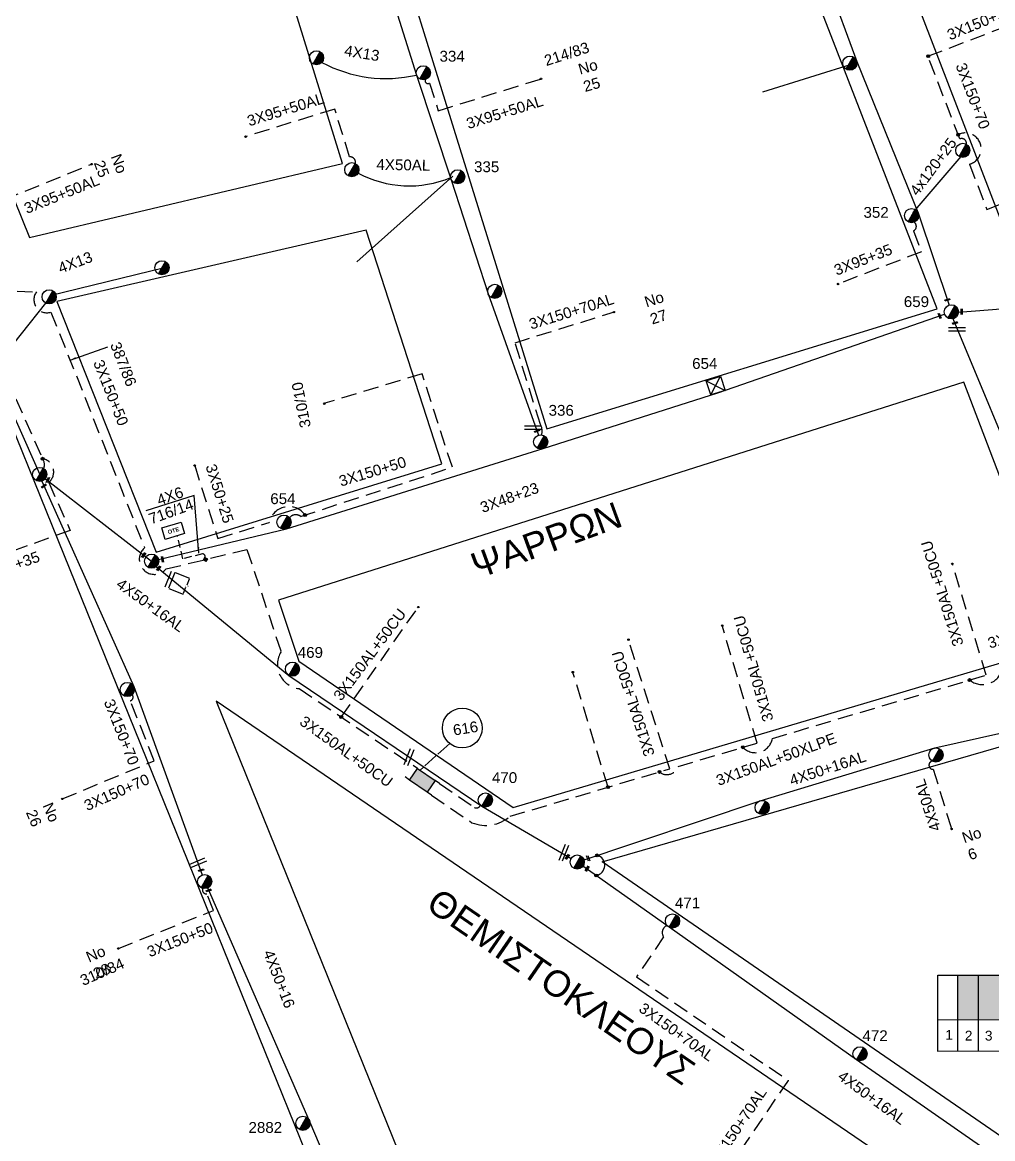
# Model space of a CAD drawing. Header units: millimetres. Extents: x 771 to 3391, y 686 to 1835.
# Drawn here: x 2592.6 to 2753.9, y 971.9 to 1157.5 of the extents above; entities that cross this region are included whole.
import ezdxf

# ---------------------------------------------------------------- set-up
doc = ezdxf.new("R2010")
doc.units = ezdxf.units.MM
doc.linetypes.add('DASHED', pattern=[19.05, 12.7, -6.35])
for name, color, linetype in [('Link Box 4 Διευθύνσεων', 7, 'Continuous'), ('Pillar OTE', 7, 'Continuous'), ('Άγνωστα', 7, 'Continuous'), ('Γυμνά εναέρια ΧΤ (3Φ)   4x50CU', 7, 'Continuous'), ('Γυμνά εναέρια ΧΤ και ΦΟΠ (3Φ)   4x50+16AL', 7, 'Continuous'), ('Διαφημιστική πινακίδα', 7, 'Continuous'), ('Επιγραφές - Σχήματα', 7, 'Continuous'), ('Καλωδια Χ.Τ 3x95+35', 7, 'DASHED'), ('Καλωδια ΧΤ  3X95+50', 7, 'Continuous'), ('Καλώδια ΧΤ   3x150+50CU', 7, 'DASHED'), ('Καλώδια ΧΤ   3x150+70AL', 7, 'DASHED'), ('Καλώδια ΧΤ   3x150AL+50CU', 7, 'DASHED'), ('Μηχανική τομή', 7, 'Continuous'), ('Πλεκτός Στύλος', 7, 'Continuous'), ('Στύλος ΦΜ', 7, 'Continuous'), ('Στύλος ΦΜ @ 1', 7, 'Continuous'), ('Συνδέσεις', 7, 'Continuous'), ('Συνεστραμμένα ΧΤ   4x120+25 AL', 7, 'SYN_LINE'), ('Τομή', 7, 'Continuous'), ('Υπόβαθρο ΔΕΗ', 7, 'Continuous'), ('Υπόγεια καλώδια Παροχών ΧΤ   4x50AL', 7, 'DASHED'), ('Υπόγεια καλώδια Παροχών ΧΤ   4x6', 7, 'DASHED')]:
    doc.layers.add(name, color=color, linetype=linetype)
doc.styles.add('arial', font='arial.ttf')
doc.styles.get("Standard").update_dxf_attribs({"font": 'arial.ttf'})
doc.linetypes.add('SYN_LINE', pattern='A,0.5,-0.0001,["/\\/\\/\\/",Standard,S=0.1,R=0,X=0,Y=-0.05],-0.25', length=0.7501)
doc.dimstyles.new('ISO-25', dxfattribs={"dimtxt": 2.5, "dimasz": 2.5, "dimexe": 1.25, "dimexo": 0.625, "dimtad": 1, "dimtxsty": 'Standard', "dimcen": 2.5, "dimadec": 0, "dimazin": 0, "dimtfac": 1, "dimtmove": 0, "dimatfit": 3, "dimfxl": 1, "dimarcsym": 0})
doc.dimstyles.get("Standard").update_dxf_attribs({"dimtxt": 0.18, "dimasz": 0.18, "dimexe": 0.18, "dimexo": 0.0625, "dimgap": 0.09, "dimtad": 0, "dimtih": 1, "dimtoh": 1, "dimdec": 4, "dimzin": 0, "dimdsep": 46, "dimtxsty": 'Standard', "dimcen": 0.09, "dimaunit": 2, "dimazin": 0, "dimtfac": 1, "dimtdec": 4, "dimtofl": 0, "dimtmove": 0, "dimatfit": 3, "dimfxl": 1, "dimtolj": 1, "dimtzin": 0, "dimarcsym": 0})

# ---------------------------------------------------------------- blocks, each defined once
blk = doc.blocks.new('LINK BOX 4 ΑΝΑΧΩΡΗΣΕΩΝ')
at = {"layer": 'Link Box 4 Διευθύνσεων', "ltscale": 40}
blk.add_hatch(color=256, dxfattribs=at).paths.add_polyline_path([(-3.54, 0), (-3.54, -4.67), (3.54, -4.67), (3.54, 0)])
for p, q in [((-3.54, 0), (-5.33, 0)), ((5.33, 0), (3.54, 0)), ((-3.54, -4.67), (-5.33, -4.67)), ((5.33, -4.67), (3.54, -4.67))]:
    blk.add_line(p, q, dxfattribs=at)
blk.add_lwpolyline([(-3.54, -4.67), (-3.54, 0), (3.54, 0), (3.54, -4.67)], close=True, dxfattribs=at)
blk = doc.blocks.new('ΥΠΑΡΧΩΝ ΤΣΙΜΕΝΤΕΝΙΟΣ ΣΤΥΛΟΣ')
at = {"layer": 'Στύλος ΦΜ'}
blk.add_hatch(color=7, dxfattribs=at).paths.add_polyline_path([(-1.29, -2.28, 0.574793), (2.62, 0, 0.268822), (1.3, 2.27)])
at = {"layer": 'Στύλος ΦΜ', "color": 7}
blk.add_line((-1.29, -2.28), (1.3, 2.27), dxfattribs=at)
blk.add_circle((0, 0), 2.62, dxfattribs=at)
at = {"layer": 'Στύλος ΦΜ', "flags": 4}
for tag, p in [('ΑΡΙΘΜΟΣ', (-4.68, 8.05)), ('ΤΥΠΟΣ', (-4.91, 3.03))]:
    blk.add_attdef(tag, p, '', height=4, dxfattribs=at)
blk = doc.blocks.new('STYLOS PLEKTOS')
at = {"ltscale": 40}
blk.add_lwpolyline([(731.77, 1613.62), (736.74, 1608.66), (731.77, 1608.66), (736.74, 1613.62)], dxfattribs=at)
at = {"layer": 'Διαφημιστική πινακίδα', "ltscale": 40}
blk.add_lwpolyline([(731.77, 1613.62), (736.74, 1613.62), (736.74, 1608.66), (731.77, 1608.66)], close=True, dxfattribs=at)
blk = doc.blocks.new('ΜΗΧΑΝΙΚΗ ΤΟΜΗ')
at = {"layer": 'Μηχανική τομή', "ltscale": 40}
for p, q in [((-1.89, 0.78), (1.89, 0.78)), ((1.89, 0), (-1.89, 0))]:
    blk.add_line(p, q, dxfattribs=at)
blk = doc.blocks.new('_ΣΥΝΔΕΣΗ')
at = {"layer": 'Συνδέσεις', "linetype": 'SYN_LINE', "ltscale": 40}
blk.add_hatch(color=256, dxfattribs=at).paths.add_polyline_path([(0.5, -0.01, 1), (-0.5, -0.01, 1)])
at = {"layer": 'Συνδέσεις'}
blk.add_circle((0, -0.01), 0.5, dxfattribs=at)
blk = doc.blocks.new('ΤΟΜΗ')
at = {"layer": 'Τομή', "ltscale": 40}
for p, q in [((-5.68, 0), (5.68, 0)), ((5.68, -2.33), (-5.68, -2.33))]:
    blk.add_line(p, q, dxfattribs=at)
blk = doc.blocks.new('PILLAR ΟΤΕ')
at = {"layer": 'Pillar OTE', "ltscale": 40}
blk.add_lwpolyline([(-3.31, 2.02), (3.39, 2.02), (3.39, -1.99), (-3.31, -1.99)], close=True, dxfattribs=at)
at = {"layer": 'Pillar OTE', "insert": (-1.81, 0.71), "char_height": 1.3575, "width": 109.961, "attachment_point": 1}
blk.add_mtext('{\\fArial|b1|i0|c161|p34;OTE}', dxfattribs=at)
blk = doc.blocks.new('TSONTA XT1')
at = {"ltscale": 40}
h = blk.add_hatch(color=256, dxfattribs=at)
h.dxf.hatch_style = 1
h.paths.add_polyline_path([(595.96, 2487.66), (597.07, 2488.77), (595.96, 2489.87), (594.85, 2488.77)])
blk.add_lwpolyline([(594.85, 2488.77), (595.96, 2489.87), (597.07, 2488.77), (595.96, 2487.66)], close=True, dxfattribs=at)
blk = doc.blocks.new('*D67')
at = {"layer": 'Defpoints', "color": 0, "linetype": 'DASHED', "ltscale": 0.2, "transparency": 16777216}
for p in [(2617.96, 1066.05), (2620.41, 1065.07), (2616.91, 1063.42)]:
    blk.add_point(p, dxfattribs=at)
at = {"layer": 'Υπόγεια καλώδια Παροχών ΧΤ   4x6', "color": 0, "linetype": 'DASHED', "lineweight": -2, "ltscale": 0.2, "transparency": 16777216}
for p, q in [((2618.02, 1066.03), (2620.58, 1065.01)), ((2620.35, 1064.91), (2619.96, 1063.94)), ((2616.96, 1063.39), (2619.52, 1062.37)), ((2619.42, 1062.6), (2619.81, 1063.57))]:
    blk.add_line(p, q, dxfattribs=at)
at = {"layer": 'Υπόγεια καλώδια Παροχών ΧΤ   4x6', "color": 0, "linetype": 'DASHED', "ltscale": 0.2, "transparency": 16777216}
for points in [[(2620.32, 1064.92), (2620.37, 1064.9), (2620.41, 1065.07)], [(2619.4, 1062.61), (2619.45, 1062.59), (2619.36, 1062.44)]]:
    blk.add_solid(points, dxfattribs=at)
at = {"layer": 'Υπόγεια καλώδια Παροχών ΧΤ   4x6', "color": 0, "linetype": 'DASHED', "ltscale": 0.2, "transparency": 16777216, "insert": (2619.88, 1063.76), "char_height": 0.18, "attachment_point": 5}
blk.add_mtext('\\A1;2.8419', dxfattribs=at)

msp = doc.modelspace()

# ---------------------------------------------------------------- hatches: boundary and pattern name
at = {"layer": 'Καλώδια ΧΤ   3x150+50CU', "linetype": 'DASHED', "ltscale": 0.2}
h = msp.add_hatch(color=85, dxfattribs=at)
h.dxf.hatch_style = 1
h.paths.add_polyline_path([(2751.58264, 999.04337), (2748.14277, 999.04358), (2748.1423, 991.68299), (2751.58218, 991.67965)])
h = msp.add_hatch(color=30, dxfattribs=at)
h.dxf.hatch_style = 1
h.paths.add_polyline_path([(2755.02221, 999.04315), (2751.58264, 999.04337), (2751.58218, 991.67965), (2755.02175, 991.67631)])

# ---------------------------------------------------------------- linework, layer by layer
at = {"layer": 'Pillar OTE', "ltscale": 40}
for points in [[(2744.81406, 986.4035), (2744.81485, 999.04379), (2775.14793, 999.04189), (2775.14714, 986.37414), (2744.81406, 986.40443)], [(2748.14197, 986.40111), (2748.14277, 999.04358)], [(2751.58185, 986.39767), (2751.58264, 999.04337)], [(2744.81439, 991.68623), (2775.14747, 991.65677)]]:
    msp.add_lwpolyline(points, dxfattribs=at)
at = {"layer": 'Άγνωστα', "color": 2, "linetype": 'SYN_LINE', "ltscale": 15}
msp.add_lwpolyline([(2715.73931, 1145.97253), (2731.32961, 1150.81594)], dxfattribs=at)
at = {"layer": 'Άγνωστα', "color": 85, "linetype": 'SYN_LINE', "ltscale": 15}
msp.add_lwpolyline([(2648.21425, 1117.71556), (2664.15525, 1131.91297)], dxfattribs=at)
at = {"layer": 'Άγνωστα', "color": 173}
for points in [[(2597.19762, 1112.08271), (2616.22117, 1116.76968)], [(2588.37502, 1100.59927), (2596.49008, 1110.84159)]]:
    msp.add_lwpolyline(points, dxfattribs=at)
at = {"layer": 'Άγνωστα', "color": 6, "linetype": 'DASHED', "ltscale": 0.2}
msp.add_lwpolyline([(2621.25729, 1083.82041), (2625.09251, 1071.6883), (2633.66379, 1074.33035, -0.658523157), (2639.61198, 1075.59016)], format="xyb", dxfattribs=at)
at = {"layer": 'Άγνωστα', "color": 62, "linetype": 'DASHED', "ltscale": 0.2}
msp.add_lwpolyline([(2689.97763, 1030.32659), (2684.09724, 1049.57218)], dxfattribs=at)
at = {"layer": 'Άγνωστα', "color": 85, "linetype": 'Continuous', "ltscale": 0.2}
msp.add_arc((2653.08871, 1170.74732), 22.57937, 241.7699228, 282.9668219, dxfattribs=at)
at = {"layer": 'Γυμνά εναέρια ΧΤ (3Φ)   4x50CU', "color": 85, "linetype": 'Continuous', "ltscale": 0.2}
msp.add_arc((2656.92391, 1148.41605), 18.0941, 241.9627403, 292.4091882, dxfattribs=at)
at = {"layer": 'Γυμνά εναέρια ΧΤ και ΦΟΠ (3Φ)   4x50+16AL', "color": 2, "linetype": 'Continuous', "ltscale": 0.2}
msp.add_lwpolyline([(2688.42178, 1261.86314), (2699.23866, 1234.32972), (2709.4848, 1208.38805), (2721.71523, 1177.22918), (2731.32217, 1151.00432), (2741.58686, 1125.67238), (2746.6834, 1110.49099)], dxfattribs=at)
at = {"layer": 'Γυμνά εναέρια ΧΤ και ΦΟΠ (3Φ)   4x50+16AL', "color": 85, "linetype": 'Continuous', "ltscale": 0.2}
for points in [[(2632.172, 1235.50654), (2642.9288, 1198.0032), (2650.2487, 1173.8119), (2658.15522, 1148.74372), (2663.91729, 1131.34905), (2670.05001, 1112.36747), (2678.39982, 1088.85803)], [(2595.83599, 1081.21092), (2611.13938, 1047.05122), (2622.52398, 1015.74327)], [(2794.89261, 954.24044), (2788.22763, 947.537), (2768.13113, 959.32146), (2731.30349, 984.9703), (2700.12133, 1007.05413), (2684.85706, 1017.87985), (2715.25733, 1028.08664), (2744.33098, 1036.84906), (2770.31274, 1042.71237)]]:
    msp.add_lwpolyline(points, dxfattribs=at)
at = {"layer": 'Γυμνά εναέρια ΧΤ και ΦΟΠ (3Φ)   4x50+16AL', "color": 5, "linetype": 'Continuous', "ltscale": 0.2}
msp.add_lwpolyline([(2748.23452, 1109.31537), (2779.95049, 1111.84059), (2805.93412, 1121.1511)], dxfattribs=at)
at = {"layer": 'Γυμνά εναέρια ΧΤ και ΦΟΠ (3Φ)   4x50+16AL', "color": 6, "linetype": 'Continuous', "ltscale": 0.2}
msp.add_lwpolyline([(2522.77749, 1036.43246), (2539.33243, 1053.5961), (2569.30996, 1083.27238), (2587.79384, 1099.5798), (2595.49551, 1082.33643), (2614.10365, 1067.91506), (2636.49873, 1073.30494), (2679.1968, 1086.64143), (2708.24921, 1095.92971), (2745.94598, 1108.98713)], dxfattribs=at)
at = {"layer": 'Γυμνά εναέρια ΧΤ και ΦΟΠ (3Φ)   4x50+16AL', "color": 30, "linetype": 'Continuous', "ltscale": 0.2}
msp.add_lwpolyline([(2802.88149, 964.01982), (2792.38216, 991.75324), (2780.58234, 1022.35169), (2771.46388, 1042.97035), (2760.06619, 1077.73108), (2747.36087, 1108.23624)], dxfattribs=at)
at = {"layer": 'Γυμνά εναέρια ΧΤ και ΦΟΠ (3Φ)   4x50+16AL', "color": 62, "linetype": 'Continuous', "ltscale": 0.2}
msp.add_lwpolyline([(2614.84933, 1067.00655), (2636.92832, 1048.92839), (2669.00949, 1027.16276), (2683.83854, 1018.47643)], dxfattribs=at)
at = {"layer": 'Γυμνά εναέρια ΧΤ και ΦΟΠ (3Φ)   4x50+16AL', "color": 1, "linetype": 'Continuous', "ltscale": 0.2}
msp.add_lwpolyline([(2622.92356, 1014.63325), (2640.42279, 974.64061), (2649.29005, 953.74865), (2662.95697, 918.60126), (2676.18734, 884.50749)], dxfattribs=at)
at = {"layer": 'Καλωδια Χ.Τ 3x95+35', "color": 2, "linetype": 'DASHED', "ltscale": 0.2}
msp.add_lwpolyline([(2740.85745, 1124.26955, -0.608487767), (2740.73956, 1122.82943), (2742.08195, 1119.36968), (2728.22787, 1113.99429)], format="xyb", dxfattribs=at)
at = {"layer": 'Καλωδια Χ.Τ 3x95+35', "color": 85, "linetype": 'DASHED', "ltscale": 0.2}
msp.add_lwpolyline([(2595.97185, 1084.95355, -0.645710946), (2596.98364, 1080.99803), (2600.55531, 1073.02545), (2583.44811, 1066.88134)], format="xyb", dxfattribs=at)
at = {"layer": 'Καλωδια ΧΤ  3X95+50', "color": 85, "linetype": 'DASHED', "ltscale": 0.2}
for points in [[(2659.60515, 1148.00054, 0.756040549), (2660.31809, 1147.42537), (2661.74578, 1142.82202), (2678.93044, 1148.1517)], [(2647.96912, 1134.02883, 0.520185169), (2647.00834, 1135.14657), (2644.54843, 1143.09184), (2629.59294, 1138.46152)]]:
    msp.add_lwpolyline(points, format="xyb", dxfattribs=at)
at = {"layer": 'Καλωδια ΧΤ  3X95+50', "color": 2, "linetype": 'DASHED', "ltscale": 0.2}
msp.add_lwpolyline([(2748.1852, 1138.84103, -1.10635469), (2750.0763, 1133.93414), (2752.97564, 1126.41113), (2770.34898, 1133.10674)], format="xyb", dxfattribs=at)
at = {"layer": 'Καλωδια ΧΤ  3X95+50', "color": 173, "linetype": 'DASHED', "ltscale": 0.2}
msp.add_lwpolyline([(2587.7945, 1132.24327, 0.966243022), (2588.20043, 1131.34391), (2589.53843, 1128.03132), (2604.01839, 1133.87997)], format="xyb", dxfattribs=at)
at = {"layer": 'Καλώδια ΧΤ   3x150+50CU', "color": 2, "linetype": 'DASHED', "ltscale": 0.2}
msp.add_lwpolyline([(2743.16622, 1151.86396), (2756.658, 1157.06364)], dxfattribs=at)
at = {"layer": 'Καλώδια ΧΤ   3x150+50CU', "color": 1, "linetype": 'DASHED', "ltscale": 0.2}
msp.add_lwpolyline([(2543.64243, 1020.97422), (2536.40745, 1013.94649), (2520.95209, 1030.34322, -0.734929353), (2520.77987, 1042.23439), (2530.63635, 1052.45328, -0.055845131), (2533.57423, 1054.15114), (2566.87941, 1087.12161), (2581.78022, 1100.01585, -0.446354019), (2587.48871, 1103.72193), (2584.1546, 1113.06837), (2594.9662, 1112.69819, 0.730366849), (2597.37018, 1109.32973), (2612.93497, 1070.14649, 1.088914246), (2616.49153, 1066.61977), (2629.94944, 1069.85873), (2635.61351, 1052.8644, 0.54617102), (2638.62023, 1046.71185), (2657.56818, 1033.94863)], format="xyb", dxfattribs=at)
at = {"layer": 'Καλώδια ΧΤ   3x150+50CU', "color": 85, "linetype": 'DASHED', "ltscale": 0.2}
for points in [[(2542.79115, 1021.8506), (2536.30212, 1015.54744), (2521.50047, 1031.25064, -0.740158736), (2521.33317, 1040.61451), (2531.39301, 1051.04424, -0.232503972), (2534.04692, 1052.58873), (2568.03773, 1086.23795), (2583.10022, 1099.27209, -0.953553964), (2589.98143, 1098.36559), (2596.10575, 1084.65376, -0.254539986), (2596.14062, 1083.32161)], [(2608.57883, 1003.51615), (2624.38089, 1009.82774), (2624.38089, 1009.82774), (2624.38089, 1009.82774), (2623.27553, 1012.59518, -0.601747332), (2622.62426, 1013.49485)]]:
    msp.add_lwpolyline(points, format="xyb", dxfattribs=at)
at = {"layer": 'Καλώδια ΧΤ   3x150+50CU', "color": 6, "linetype": 'DASHED', "ltscale": 0.2}
msp.add_lwpolyline([(2637.03413, 1075.11947, -0.423863034), (2638.87741, 1075.35188), (2664.09752, 1083.53286), (2659.05774, 1099.06934), (2642.90624, 1094.18292)], format="xyb", dxfattribs=at)
at = {"layer": 'Καλώδια ΧΤ   3x150+50CU', "color": 62, "linetype": 'DASHED', "ltscale": 0.2}
for points in [[(2712.39981, 1036.97162, 0.618908803), (2717.2963, 1038.42274), (2752.83932, 1048.95625), (2747.21467, 1067.49339)], [(2698.5347, 1032.86256, 0.527089596), (2701.66148, 1033.78921), (2714.74995, 1037.6681), (2708.96378, 1057.19226)], [(2660.64542, 1029.01204), (2667.35708, 1024.41518, 0.28188179), (2673.69529, 1025.50116), (2700.25172, 1033.37141), (2693.35712, 1054.94053)], [(2801.0373, 958.68198, 1.266707558), (2803.97659, 964.65767), (2793.59957, 992.06802), (2781.54056, 1023.27553), (2773.45762, 1041.55268, 0.27248015), (2771.98367, 1045.39707), (2769.17408, 1053.8677), (2755.49716, 1049.75539, -0.523838144), (2750.10144, 1048.14485)], [(2661.96431, 1030.93769), (2667.80565, 1026.93692, 0.462121494), (2668.75092, 1027.36127)]]:
    msp.add_lwpolyline(points, format="xyb", dxfattribs=at)
at = {"layer": 'Καλώδια ΧΤ   3x150+50CU', "color": 1, "linetype": 'DASHED', "ltscale": 0.2}
msp.add_lwpolyline([(2645.62809, 1041.9914), (2658.47847, 1060.33962)], dxfattribs=at)
at = {"layer": 'Καλώδια ΧΤ   3x150+70AL', "color": 2, "linetype": 'DASHED', "ltscale": 0.2}
msp.add_lwpolyline([(2749.54311, 1137.24139, 0.614701016), (2748.45934, 1138.12973), (2743.16622, 1151.86396)], format="xyb", dxfattribs=at)
at = {"layer": 'Καλώδια ΧΤ   3x150+70AL', "color": 85, "ltscale": 0.2}
msp.add_lwpolyline([(2678.93, 1088.91807, 0.211295507), (2678.73729, 1090.64379), (2674.52096, 1104.23863), (2691.05985, 1109.36803)], format="xyb", dxfattribs=at)
at = {"layer": 'Καλώδια ΧΤ   3x150+70AL', "color": 85, "linetype": 'DASHED', "ltscale": 0.2}
for points in [[(2599.24267, 1028.38497), (2614.54598, 1034.73166), (2610.55926, 1044.69414), (2610.55926, 1044.69414, 0.544763436), (2610.87275, 1045.71892)], [(2699.79728, 1007.32496, 0.484214706), (2699.20559, 1005.44781), (2694.7288, 998.7777), (2719.94193, 981.57063), (2709.17373, 965.79222)]]:
    msp.add_lwpolyline(points, format="xyb", dxfattribs=at)
at = {"layer": 'Συνεστραμμένα ΧΤ   4x120+25 AL', "color": 2, "linetype": 'SYN_LINE', "ltscale": 15}
msp.add_lwpolyline([(2740.72799, 1125.91282), (2749.6846, 1136.38773)], dxfattribs=at)
at = {"layer": 'Υπόβαθρο ΔΕΗ'}
for points in [[(2704.92594, 1255.32971), (2715.24661, 1260.12571), (2716.39051, 1271.06603), (2747.00032, 1284.27063), (2800.87735, 1131.59833), (2759.11344, 1114.72766), (2704.92594, 1255.32971)], [(2679.81766, 1089.89698), (2744.71819, 1109.85529), (2690.58256, 1249.37988), (2637.63444, 1225.90966), (2679.81766, 1089.89698)], [(2593.78014, 1121.73743), (2645.83394, 1134.02136), (2619.8793, 1217.85227), (2564.74013, 1193.6341), (2593.78014, 1121.73743)], [(2614.87201, 1069.43552), (2662.37147, 1084.07697), (2649.75514, 1122.97023), (2598.32346, 1111.09531), (2614.87201, 1069.43552)], [(2674.22868, 1026.96319), (2765.73238, 1054.10289), (2749.12892, 1097.69703), (2635.20264, 1061.41333), (2638.57458, 1051.29626), (2674.22868, 1026.96319)], [(2621.18148, 1078.85826), (2613.15138, 1076.2601)], [(2689.34761, 885.14979), (2699.53395, 888.21008), (2710.29305, 893.42805), (2727.75709, 902.77365), (2744.92761, 912.85692), (2761.93478, 924.96097), (2770.19901, 931.97018), (2778.61918, 939.68031), (2624.83462, 1044.63278), (2689.34761, 885.14979)], [(2689.01269, 1017.92153), (2770.04361, 1041.36301), (2801.07203, 963.41879), (2787.97076, 949.71419), (2689.01269, 1017.92153)], [(2663.65525, 1037.61068), (2661.69478, 1035.83835)], [(2661.34903, 1035.52578), (2659.54078, 1033.89106)], [(2659.29039, 1033.6647), (2658.72673, 1033.15513)]]:
    msp.add_lwpolyline(points, dxfattribs=at)
msp.add_lwpolyline([(2524.69623, 1035.47848), (2587.67177, 1098.16516), (2674.16721, 884.43995, -0.67905859), (2672.05786, 884.14168)], format="xyb", close=True, dxfattribs=at)
msp.add_circle((2665.75495, 1040.16558), 3.307, dxfattribs=at)
msp.add_arc((2687.72682, 1017.34303), 1.71333, 279.143549, 74.6727051, dxfattribs=at)
at = {"layer": 'Υπόγεια καλώδια Παροχών ΧΤ   4x50AL', "color": 85, "ltscale": 0.2}
msp.add_lwpolyline([(2743.91739, 1034.65879, 0.950688949), (2744.03627, 1033.31006), (2747.12425, 1023.2824)], format="xyb", dxfattribs=at)
at = {"layer": 'Υπόγεια καλώδια Παροχών ΧΤ   4x6', "color": 1, "linetype": 'DASHED', "ltscale": 0.1}
msp.add_lwpolyline([(2622.9632, 1068.52882, 0.537289666), (2622.57709, 1069.11296), (2619.30396, 1068.3252), (2618.40397, 1072.06464)], format="xyb", dxfattribs=at)

# ---------------------------------------------------------------- block references
at = {"layer": 'Link Box 4 Διευθύνσεων', "xscale": 0.4999999999999998, "yscale": 0.4999999999999998, "zscale": 0.4999999999999998, "rotation": 325.5925169849023}
msp.add_blockref('LINK BOX 4 ΑΝΑΧΩΡΗΣΕΩΝ', (2659.76624, 1032.44316), dxfattribs=at)
at = {"layer": 'Pillar OTE', "xscale": 0.4999999999999999, "yscale": 0.4999999999999999, "zscale": 0.4999999999999999, "rotation": 16.64771498208615}
msp.add_blockref('PILLAR ΟΤΕ', (2617.66205, 1072.9659), dxfattribs=at)
at = {"layer": 'Μηχανική τομή'}
for p, xscale, yscale, zscale, rotation in [((2746.41728, 1111.2837), 0.2499999999999679, 0.2499999999999679, 0.2499999999999679, 17.99380577412801), ((2745.20968, 1108.73809), 0.249999999999919, 0.249999999999919, 0.249999999999919, 112.4170817310728), ((2748.87427, 1109.41653), 0.249999999999919, 0.249999999999919, 0.249999999999919, 90.72427004128906), ((2747.68143, 1107.42591), 0.2499999999999679, 0.2499999999999679, 0.2499999999999679, 17.99380577412801), ((2678.19775, 1089.47798), 0.25, 0.25, 0.25, 21.20816839393099), ((2596.21864, 1080.31695), 0.2499999999999681, 0.2499999999999681, 0.2499999999999681, 36.11407878704492), ((2596.93618, 1081.36098), 0.249999999999919, 0.249999999999919, 0.249999999999919, 68.45138536945211), ((2612.85981, 1068.86045), 0.249999999999919, 0.249999999999919, 0.249999999999919, 52.30828532232186), ((2616.00901, 1068.23568), 0.249999999999919, 0.249999999999919, 0.249999999999919, 99.62776517971889), ((2615.35457, 1066.67184), 0.249999999999919, 0.249999999999919, 0.249999999999919, 52.30828532232186), ((2683.29233, 1018.68352), 0.249999999999919, 0.249999999999919, 0.249999999999919, 52.30828532232186), ((2686.76883, 1018.52172), 0.249999999999919, 0.249999999999919, 0.249999999999919, 111.057701093834), ((2622.35802, 1016.43269), 0.2499999999999681, 0.2499999999999681, 0.2499999999999681, 17.3684487561734), ((2686.58489, 1016.7221), 0.2499999999999681, 0.2499999999999681, 0.2499999999999681, 59.42527023132874), ((2623.59478, 1013.0732), 0.2499999999999681, 0.2499999999999681, 0.2499999999999681, 17.3684487561734)]:
    msp.add_blockref('ΜΗΧΑΝΙΚΗ ΤΟΜΗ', p, dxfattribs=dict(at, xscale=xscale, yscale=yscale, zscale=zscale, rotation=rotation))
at = {"layer": 'Πλεκτός Στύλος', "xscale": 0.5, "yscale": 0.5, "zscale": 0.5, "rotation": 17.46306687834859}
msp.add_blockref('STYLOS PLEKTOS', (2599.41388, 218.50155), dxfattribs=at)
at = {"layer": 'Στύλος ΦΜ @ 1', "ltscale": 40}
ref = msp.add_blockref('ΥΠΑΡΧΩΝ ΤΣΙΜΕΝΤΕΝΙΟΣ ΣΤΥΛΟΣ', (2659.26817, 1149.12907), dxfattribs=dict(at, xscale=0.4499999999998181, yscale=0.4499999999998181, zscale=0.4499999999998181))
ref.add_attrib('ΤΥΠΟΣ', '334', (2661.96406, 1150.98291), dxfattribs={"layer": 'Στύλος ΦΜ', "height": 1.8, "flags": 4})
at = {"layer": 'Στύλος ΦΜ @ 1', "ltscale": 40, "xscale": 0.4499999999998181, "yscale": 0.4499999999998181, "zscale": 0.4499999999998181}
for p in [(2641.51461, 1151.62067), (2730.17693, 1150.72942), (2748.95755, 1136.21951), (2647.38356, 1133.00694), (2615.8114, 1116.70437), (2671.15279, 1112.781), (2597.07111, 1111.86606), (2595.49324, 1082.33772), (2614.10139, 1067.91635), (2610.06268, 1046.57387), (2744.49842, 1035.68326), (2715.60046, 1026.95997), (2684.8548, 1017.88114), (2622.9213, 1014.63454)]:
    msp.add_blockref('ΥΠΑΡΧΩΝ ΤΣΙΜΕΝΤΕΝΙΟΣ ΣΤΥΛΟΣ', p, dxfattribs=at)
at = {"layer": 'Στύλος ΦΜ @ 1', "ltscale": 40}
ref = msp.add_blockref('ΥΠΑΡΧΩΝ ΤΣΙΜΕΝΤΕΝΙΟΣ ΣΤΥΛΟΣ', (2664.99039, 1131.83443), dxfattribs=dict(at, xscale=0.4499999999998181, yscale=0.4499999999998181, zscale=0.4499999999998181))
ref.add_attrib('ΤΥΠΟΣ', '335', (2667.70574, 1132.59907), dxfattribs={"layer": 'Στύλος ΦΜ', "height": 1.8, "flags": 4})
ref = msp.add_blockref('ΥΠΑΡΧΩΝ ΤΣΙΜΕΝΤΕΝΙΟΣ ΣΤΥΛΟΣ', (2740.44759, 1125.37371), dxfattribs=dict(at, xscale=0.4499999999998181, yscale=0.4499999999998181, zscale=0.4499999999998181))
ref.add_attrib('ΤΥΠΟΣ', '352', (2732.44916, 1125.01071), dxfattribs={"layer": 'Στύλος ΦΜ', "height": 1.8, "flags": 4})
ref = msp.add_blockref('ΥΠΑΡΧΩΝ ΤΣΙΜΕΝΤΕΝΙΟΣ ΣΤΥΛΟΣ', (2747.05823, 1109.37446), dxfattribs=dict(at, xscale=0.4499999999998181, yscale=0.4499999999998181, zscale=0.4499999999998181))
ref.add_attrib('ΤΥΠΟΣ', '659', (2739.15709, 1110.17095), dxfattribs={"layer": 'Στύλος ΦΜ', "height": 1.8, "flags": 4})
ref = msp.add_blockref('ΥΠΑΡΧΩΝ ΤΣΙΜΕΝΤΕΝΙΟΣ ΣΤΥΛΟΣ', (2678.794, 1087.74818), dxfattribs=dict(at, xscale=0.4499999999998181, yscale=0.4499999999998181, zscale=0.4499999999998181))
ref.add_attrib('ΤΥΠΟΣ', '336', (2680.09956, 1092.09574), dxfattribs={"layer": 'Στύλος ΦΜ', "height": 1.8, "flags": 4})
ref.add_attrib('ΑΡΙΘΜΟΣ', '654', (2703.96874, 1099.88556), dxfattribs={"layer": 'Στύλος ΦΜ', "height": 1.8, "flags": 4})
ref = msp.add_blockref('ΥΠΑΡΧΩΝ ΤΣΙΜΕΝΤΕΝΙΟΣ ΣΤΥΛΟΣ', (2636.09344, 1074.41078), dxfattribs=dict(at, xscale=0.4499999999998181, yscale=0.4499999999998181, zscale=0.4499999999998181))
ref.add_attrib('ΤΥΠΟΣ', '654', (2633.82819, 1077.40239), dxfattribs={"layer": 'Στύλος ΦΜ', "height": 1.8, "flags": 4})
ref = msp.add_blockref('ΥΠΑΡΧΩΝ ΤΣΙΜΕΝΤΕΝΙΟΣ ΣΤΥΛΟΣ', (2637.50935, 1049.95286), dxfattribs=dict(at, xscale=0.4499999999998181, yscale=0.4499999999998181, zscale=0.4499999999998181))
ref.add_attrib('ΤΥΠΟΣ', '469', (2638.39494, 1051.83524), dxfattribs={"layer": 'Στύλος ΦΜ', "height": 1.8, "flags": 4})
ref = msp.add_blockref('ΥΠΑΡΧΩΝ ΤΣΙΜΕΝΤΕΝΙΟΣ ΣΤΥΛΟΣ', (2669.59052, 1028.18723), dxfattribs=dict(at, xscale=0.4499999999998181, yscale=0.4499999999998181, zscale=0.4499999999998181))
ref.add_attrib('ΤΥΠΟΣ', '470', (2670.68019, 1031.02148), dxfattribs={"layer": 'Στύλος ΦΜ', "height": 1.8, "flags": 4})
ref = msp.add_blockref('ΥΠΑΡΧΩΝ ΤΣΙΜΕΝΤΕΝΙΟΣ ΣΤΥΛΟΣ', (2700.70236, 1008.0786), dxfattribs=dict(at, xscale=0.4499999999998181, yscale=0.4499999999998181, zscale=0.4499999999998181))
ref.add_attrib('ΤΥΠΟΣ', '471', (2701.09971, 1010.18186), dxfattribs={"layer": 'Στύλος ΦΜ', "height": 1.8, "flags": 4})
ref = msp.add_blockref('ΥΠΑΡΧΩΝ ΤΣΙΜΕΝΤΕΝΙΟΣ ΣΤΥΛΟΣ', (2731.88452, 985.99477), dxfattribs=dict(at, xscale=0.4499999999998181, yscale=0.4499999999998181, zscale=0.4499999999998181))
ref.add_attrib('ΤΥΠΟΣ', '472', (2732.28187, 988.09803), dxfattribs={"layer": 'Στύλος ΦΜ', "height": 1.8, "flags": 4})
ref = msp.add_blockref('ΥΠΑΡΧΩΝ ΤΣΙΜΕΝΤΕΝΙΟΣ ΣΤΥΛΟΣ', (2639.26243, 974.43887), dxfattribs=dict(at, xscale=0.4499999999998181, yscale=0.4499999999998181, zscale=0.4499999999998181))
ref.add_attrib('ΤΥΠΟΣ', '2882', (2630.20473, 972.84537), dxfattribs={"layer": 'Στύλος ΦΜ', "height": 1.8, "flags": 4})
at = {"layer": 'Συνδέσεις'}
for p, xscale, yscale, zscale in [((2743.22793, 1151.88775), 0.4777242751394019, 0.4777242751394019, 0.4777242751394019), ((2678.8228, 1148.11832), 0.25, 0.25, 0.25), ((2629.71385, 1138.49902), 0.25, 0.25, 0.25), ((2748.1852, 1138.84103), 0.4777242751394019, 0.4777242751394019, 0.4777242751394019), ((2604.13373, 1133.93292), 0.25, 0.25, 0.25), ((2728.22787, 1113.99429), 0.25, 0.25, 0.25), ((2690.9522, 1109.33465), 0.25, 0.25, 0.25), ((2642.81219, 1094.1044), 0.25, 0.25, 0.25), ((2595.97185, 1084.95355), 0.4777242751394019, 0.4777242751394019, 0.4777242751394019), ((2621.25729, 1083.82041), 0.25, 0.25, 0.25), ((2639.61198, 1075.59016), 0.4777242751394019, 0.4777242751394019, 0.4777242751394019), ((2747.20845, 1067.48058), 0.25, 0.25, 0.25), ((2658.43584, 1060.27876), 0.25, 0.25, 0.25), ((2708.96378, 1057.19226), 0.25, 0.25, 0.25), ((2693.38089, 1054.86616), 0.25, 0.25, 0.25), ((2684.13328, 1049.45514), 0.25, 0.25, 0.25), ((2750.10144, 1048.14485), 0.4777242751394019, 0.4777242751394019, 0.4777242751394019), ((2645.62809, 1041.9914), 0.4777242751394019, 0.4777242751394019, 0.4777242751394019), ((2712.39981, 1036.97162), 0.4777242751394019, 0.4777242751394019, 0.4777242751394019), ((2698.5347, 1032.86256), 0.4777242751394019, 0.4777242751394019, 0.4777242751394019), ((2689.97763, 1030.32659), 0.4777242751394019, 0.4777242751394019, 0.4777242751394019), ((2599.24704, 1028.38854), 0.25, 0.25, 0.25), ((2747.09393, 1023.38085), 0.25, 0.25, 0.25), ((2688.16147, 1018.9893), 0.4777242751394019, 0.4777242751394019, 0.4777242751394019), ((2688.02682, 1015.65616), 0.4777242751394019, 0.4777242751394019, 0.4777242751394019), ((2608.56499, 1003.51062), 0.25, 0.25, 0.25)]:
    msp.add_blockref('_ΣΥΝΔΕΣΗ', p, dxfattribs=dict(at, xscale=xscale, yscale=yscale, zscale=zscale))
at = {"layer": 'Συνδέσεις', "xscale": 0.3075184835441075, "yscale": 0.3075184835441075, "zscale": 0.3075184835441075, "rotation": 13.53218044650393}
msp.add_blockref('TSONTA XT1', (2623.94559, 281.21987), dxfattribs=at)
at = {"layer": 'Τομή', "xscale": 0.25, "yscale": 0.25, "zscale": 0.25}
for p in [(2748.00621, 1106.75399), (2677.52373, 1090.39728)]:
    msp.add_blockref('ΤΟΜΗ', p, dxfattribs=at)
at = {"layer": 'Τομή'}
for p, xscale, yscale, zscale, rotation in [((2617.43418, 1064.73558), 0.2499999999998873, 0.2499999999998873, 0.2499999999998873, 248.1909067709115), ((2657.16051, 1035.20175), 0.2499999999998873, 0.2499999999998873, 0.2499999999998873, 248.1909067709115), ((2682.9063, 1019.31719), 0.2499999999998873, 0.2499999999998873, 0.2499999999998873, 248.1909067709115), ((2621.66418, 1018.02032), 0.2499999999999535, 0.2499999999999535, 0.2499999999999535, 22.92285824507862)]:
    msp.add_blockref('ΤΟΜΗ', p, dxfattribs=dict(at, xscale=xscale, yscale=yscale, zscale=zscale, rotation=rotation))

# ---------------------------------------------------------------- texts
at = {"ltscale": 40, "char_height": 4, "attachment_point": 1, "style": 'arial'}
for s, insert, width, rotation in [('{\\H1.083x;ΨAPPΩN}', (2666.74711, 1068.94089), 67.4273804, 20.0890911), ('{\\H1.083x;ΘEMIΣTOKΛEOYΣ}', (2661.92496, 1013.78017), 50.2149778, 325.4221083)]:
    msp.add_mtext(s, dxfattribs=dict(at, insert=insert, width=width, rotation=rotation))
at = {"ltscale": 30, "char_height": 1.63441, "width": 11.2572904, "attachment_point": 1}
for s, insert in [('1', (2746.06022, 989.96483)), ('2', (2749.29869, 989.83136)), ('3', (2752.62928, 989.83136))]:
    msp.add_mtext(s, dxfattribs=dict(at, insert=insert))
at = {"layer": 'Άγνωστα', "color": 7, "char_height": 1.8, "attachment_point": 1}
for s, gutter_width, insert, rotation in [('3X150+50', 12.5, (2746.14172, 1156.16448), 22.1491672), ('4X13', 12.5, (2646.3127, 1153.75733), 350.7746104), ('214/83', 1.99847, (2679.16869, 1151.9462), 17.7986433), ('3X150+70', 12.5, (2749.41794, 1150.98494), 290.9022926), ('3X95+50AL', 12.5, (2629.7911, 1141.92658), 17.1511756), ('3X95+50AL', 12.5, (2666.22111, 1141.47047), 17.3148105), ('4x120+25', 12.5, (2739.99967, 1129.58936), 53.5702227), ('3X95+50AL', 12.5, (2592.68285, 1127.31579), 21.9445813), ('3X95+35', 12.5, (2727.32998, 1117.04739), 21.3009101), ('4X13', 12.5, (2598.33582, 1117.40211), 20.662965), ('387/86', 12.5, (2608.83709, 1104.59106), 291.5585855), ('310/10', 12.5, (2638.82776, 1089.94188), 101.0385741), ('3X150+50', 12.5, (2645.04444, 1082.02007), 16.9063739), ('3X50+25', 12.5, (2624.76063, 1084.2559), 287.437477), ('3X48+23', 12.5, (2668.51701, 1077.60428), 20.0288221), ('4Χ6', 12.5, (2614.75198, 1078.82675), 19.9013698), ('716/14', 12.5, (2613.41008, 1075.70775), 19.9013698), ('3x95+35', 12.5, (2585.94219, 1066.3265), 19.853597), ('3X150+50', 12.5, (2752.92621, 1055.08978), 16.7124608), ('3X150+70', 12.5, (2607.79625, 1045.19247), 291.6722426), ('616', 12.5, (2664.07712, 1040.6851), 9.0165632), ('3X150AL+50XLPE', 12.5, (2707.74383, 1032.22222), 20.0548115), ('3X150+70', 12.5, (2602.64925, 1027.99), 23.7039029), ('3X150+50', 12.5, (2613.12146, 1003.69719), 21.4234755), ('4X50+16', 12.5, (2634.29935, 1003.48831), 291.3321964), ('310/84', 12.5, (2601.99076, 998.90874), 23.7039029)]:
    msp.add_mtext_dynamic_manual_height_columns(s, width=1.8, gutter_width=gutter_width, heights=[0.04535], dxfattribs=dict(at, insert=insert, rotation=rotation))
at = {"layer": 'Άγνωστα', "color": 7}
note = msp.add_mtext_dynamic_manual_height_columns('No ', width=1.8, gutter_width=1.99847, heights=[0.04535, 0], dxfattribs=dict(at, insert=(2681.18939, 1149.47696), char_height=1.8, attachment_point=1, rotation=16.0944278))
for column, words in zip(note.columns.linked_columns, ['25']):
    column.text = words
note = msp.add_mtext_dynamic_manual_height_columns('No ', width=1.8, gutter_width=1.60125, heights=[0.04535, 0], dxfattribs=dict(at, insert=(2607.75693, 1139.02294), char_height=1.8, attachment_point=1, rotation=290.662965))
for column, words in zip(note.columns.linked_columns, ['25']):
    column.text = words
note = msp.add_mtext_dynamic_manual_height_columns('No ', width=1.8, gutter_width=1.65057, heights=[0.04535, 0], dxfattribs=dict(at, insert=(2692.55567, 1110.73139), char_height=1.8, attachment_point=1, rotation=18.0994893))
for column, words in zip(note.columns.linked_columns, ['27']):
    column.text = words
note = msp.add_mtext_dynamic_manual_height_columns('No ', width=1.8, gutter_width=1.68552, heights=[0.04535, 0], dxfattribs=dict(at, insert=(2596.24452, 1031.20122), char_height=1.8, attachment_point=1, rotation=292.7962933))
for column, words in zip(note.columns.linked_columns, ['26']):
    column.text = words
note = msp.add_mtext_dynamic_manual_height_columns('No ', width=1.8, gutter_width=1.7149, heights=[0.04535, 0], dxfattribs=dict(at, insert=(2745.29531, 1021.54592), char_height=1.8, attachment_point=1, rotation=19.0696849))
for column, words in zip(note.columns.linked_columns, ['6']):
    column.text = words
note = msp.add_mtext_dynamic_manual_height_columns('No ', width=1.8, gutter_width=1.39122, heights=[0.04535, 0], dxfattribs=dict(at, insert=(2600.03912, 1001.54203), char_height=1.8, attachment_point=1, rotation=23.1938796))
for column, words in zip(note.columns.linked_columns, ['28']):
    column.text = words
at = {"layer": 'Γυμνά εναέρια ΧΤ και ΦΟΠ (3Φ)   4x50+16AL', "color": 7, "char_height": 1.8, "attachment_point": 1}
for insert, rotation in [((2609.09972, 1065.18376), 324.2696748), ((2719.94986, 1032.2547), 18.2760685), ((2729.07874, 983.34573), 323.8391261)]:
    msp.add_mtext_dynamic_manual_height_columns('4X50+16AL', width=1.8, gutter_width=12.5, heights=[0.04535], dxfattribs=dict(at, insert=insert, rotation=rotation))
at = {"layer": 'Καλώδια ΧΤ   3x150+70AL', "color": 7, "char_height": 1.8, "attachment_point": 1}
for insert, rotation in [((2676.65883, 1108.12587), 17.3148105), ((2695.98693, 994.62787), 324.2696748), ((2706.81993, 968.48), 56.1431542)]:
    msp.add_mtext_dynamic_manual_height_columns('3X150+70AL', width=1.8, gutter_width=12.5, heights=[0.04535], dxfattribs=dict(at, insert=insert, rotation=rotation))
at = {"layer": 'Καλώδια ΧΤ   3x150AL+50CU', "color": 7, "char_height": 1.8, "attachment_point": 1}
for s, insert, rotation in [('3X150+50', (2606.03177, 1101.61562), 291.7492363), ('3X150AL+50CU', (2747.39758, 1053.56701), 107.2842858), ('3X150AL+50CU', (2644.17944, 1045.61595), 53.254598), ('3X150AL+50CU', (2715.77246, 1041.03354), 105.7255213), ('3X150AL+50CU', (2696.04555, 1035.23775), 107.4683994), ('3X150AL+50CU', (2639.59076, 1042.32922), 324.2696748)]:
    msp.add_mtext_dynamic_manual_height_columns(s, width=1.8, gutter_width=12.5, heights=[0.04535], dxfattribs=dict(at, insert=insert, rotation=rotation))
at = {"layer": 'Υπόγεια καλώδια Παροχών ΧΤ   4x50AL', "color": 7, "char_height": 1.8, "attachment_point": 1}
for insert, rotation in [((2651.49965, 1134.80364), 358.8984558), ((2743.6294, 1022.78919), 107.9994672)]:
    msp.add_mtext_dynamic_manual_height_columns('4X50AL', width=1.8, gutter_width=12.5, heights=[0.04535], dxfattribs=dict(at, insert=insert, rotation=rotation))

# ---------------------------------------------------------------- dimensions: what is measured, and where the dimension line sits
at = {"layer": 'Υπόγεια καλώδια Παροχών ΧΤ   4x6', "linetype": 'DASHED', "ltscale": 0.2}
dim = msp.add_aligned_dim(p1=(2616.90627, 1063.41631), p2=(2617.9621, 1066.05485), distance=-2.63867, dimstyle='Standard', dxfattribs=at)
dim.commit()
dim.dimension.update_dxf_attribs({"geometry": '*D67', "text_midpoint": (2619.884, 1063.75527)})

# ---------------------------------------------------------------- leaders
at = {"layer": 'Επιγραφές - Σχήματα', "ltscale": 40}
for points in [[(2600.54023, 1101.34935), (2606.80365, 1103.5441)], [(2621.93627, 1069.21991), (2621.18148, 1078.85826)]]:
    msp.add_leader(points, dimstyle='ISO-25', override={"dimasz": 1, "dimtad": 0}, dxfattribs=at)

doc.saveas('drawing.dxf')
